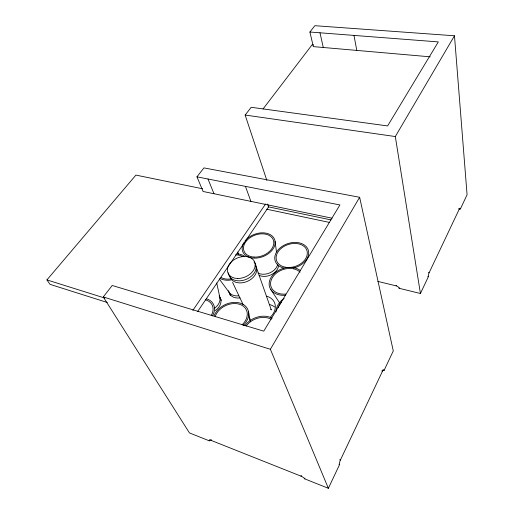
<?xml version="1.0" encoding="UTF-8"?>
<svg xmlns="http://www.w3.org/2000/svg" width="514" height="514" viewBox="0 0 514 514"><rect width="100%" height="100%" fill="white"/><g stroke="black" fill="none" stroke-linecap="round" stroke-linejoin="round"><path stroke-width="0.77" d="M196.958 176.835L339.908 204.951L263.74 331.151L112.206 285.488L103.275 296.938L189.441 432.904L209.397 440.864A3.123 0.938 31.7 0 1 211.023 440.35L300.986 476.144A3.386 1.06 29.5 0 1 304.603 478.823L328.362 488.3L339.619 464.489A3.444 1.105 -72.2 0 1 340.416 460.011L382.493 371.179A3.11 0.97 -74.7 0 1 384.086 370.395L393.281 350.933L359.639 197.28L203.929 167.898L196.958 176.835L203.094 191.478L332.07 218.193M377.822 281.396L396.14 285.861A2.846 1.548 26.6 0 1 399.108 288.277L420.426 293.5L428.393 276.648A2.801 0.816 -77.2 0 1 429.113 272.773L459.343 208.954A2.628 0.713 -78.6 0 1 460.364 208.992L467.078 194.787L454.479 35.781L314.838 25.7L309.91 32.016L313.322 46.62L430.263 56.823M304.603 478.823L304.969 478.084M399.108 288.277L399.365 287.75M300.986 476.144L301.358 475.405M396.14 285.861L396.403 285.334M328.362 488.3L270.377 349.282L359.639 197.28M420.426 293.5L395.311 136.544L454.479 35.781M211.023 440.35L211.415 439.682M209.397 440.864L210.187 439.528M197.511 311.735L268.636 206.891L267.678 204.084M192.808 310.424L265.603 203.968M263.052 108.949L312.069 44.814L313.668 44.949M266.862 180.44L245.146 115.046L251.205 107.285L387.601 125.93L438.313 41.904L309.91 32.016M107.304 302.495L50.038 284.351L46.922 279.905L135.908 175.101L202.612 188.779M245.146 115.046L395.311 136.544M459.092 208.761L460.364 208.992M458.7 208.838L459.343 208.954M268.09 206.776L330.971 219.889M266.74 209.217L329.371 222.401M428.445 272.619L429.113 272.773M427.725 276.487L428.393 276.648M382.667 369.971L384.086 370.395M381.786 370.96L382.493 371.179M103.275 296.938L270.377 349.282M46.922 279.905L104.895 298.101M339.67 459.734L340.416 460.011M338.874 464.206L339.619 464.489M219.221 278.903L228.916 292.08M270.891 289.678L279.809 303.196M270.82 309.229L271.283 309.968L256.345 267.37M232.585 282.359L243.193 304.789M249.014 317.087L249.958 319.329L249.72 318.487M207.997 179.007L213.978 193.733M237.661 252.04L238.567 254.269M245.448 186.37L250.883 201.372M319.991 32.793L323.261 47.487M216.722 283.002L219.934 297.767M353.979 35.415L356.787 50.411M248.551 311.953L250.228 321.199M275.099 241.432L276.455 251.854M255.15 265.153A13.981 10.017 -22.6 0 1 247.619 281.248A13.981 10.017 -22.6 0 1 229.983 276.506M254.044 262.018A14.398 10.28 -22.5 0 1 246.296 279.327A14.398 10.28 -22.5 0 1 228.415 272.793M269.85 304.622A17.193 13.126 -23.3 0 1 274.637 307.025M266.567 296.192A17.418 13.146 -23.1 0 1 270.46 317.054M219.921 298.274A12.587 9.156 -26.5 0 1 221.405 300.42M219.215 296.449A12.625 9.156 -26.4 0 1 215.257 310.552M230.356 295.486A12.439 9.091 -23.5 0 1 229.822 293.61M240.083 297.908A12.477 9.098 -23.5 0 1 228.929 291.766M278.524 266.143A12.246 8.834 -20.7 0 1 271.135 274.804A12.246 8.834 -20.7 0 1 259.12 275.369M246.129 326.114A17.515 13.557 -24.2 0 1 271.18 319.278M244.915 325.651A19.057 14.752 -24.2 0 1 272.15 318.217M215.167 316.663A17.071 12.76 -25.7 0 1 239.344 304.204A17.071 12.76 -25.7 0 1 242.145 324.797M214.171 315.583A18.575 13.884 -25.7 0 1 240.629 303.273A18.575 13.884 -25.7 0 1 243.154 325.49M205.632 299.868A16.833 12.214 -27.7 0 1 211.241 315.596M206.371 298.775A18.318 13.287 -27.7 0 1 212.5 315.879M219.189 295.646A12.664 9.156 -26.4 0 1 214.672 308.169M231.178 278.884A15.992 11.302 -23.1 0 1 221.181 277.586M235.528 254.867A15.992 11.302 -23.1 0 1 242.923 256.717M231.127 279.963A17.399 12.291 -23.1 0 1 220.236 278.543M236.98 253.858A17.399 12.291 -23.1 0 1 244.677 256.357M238.689 295.852A12.516 9.098 -23.4 0 1 228.255 290.673M244.96 241.047A17.065 11.925 -20.5 0 1 273.14 236.98A17.065 11.925 -20.5 0 1 259.05 257.732A17.065 11.925 -20.5 0 1 243.797 242.762M277.721 264.164A12.285 8.834 -20.7 0 1 270.049 272.786A12.285 8.834 -20.7 0 1 258.002 273.088M285.771 294.047A16.596 12.304 -19.6 0 1 272.645 277.2A16.596 12.304 -19.6 0 1 300.054 272.144M285.688 295.203A18.061 13.383 -19.6 0 1 271.116 277.354A18.061 13.383 -19.6 0 1 300.478 270.692M283.741 268.045A17.399 12.516 -18.4 0 1 280.136 247.889A17.399 12.516 -18.4 0 1 307.224 247.915A17.399 12.516 -18.4 0 1 293.256 268.051M278.119 307.809A17.225 13.248 -19.9 0 1 281.434 302.309M276.012 311.934A18.742 14.411 -19.9 0 1 284.152 298.441M237.828 278.466A14.45 10.274 -22.5 0 0 254.7 262.089A14.45 10.274 -22.5 0 0 231.358 261.877A14.45 10.274 -22.5 0 0 237.828 278.466M254.083 257.077A15.683 10.961 -20.5 0 0 273.461 240.346A15.683 10.961 -20.5 0 0 248.384 238.952A15.683 10.961 -20.5 0 0 254.083 257.077M286.452 267.376A15.992 11.507 -18.4 0 0 307.07 251.044A15.992 11.507 -18.4 0 0 281.627 248.011A15.992 11.507 -18.4 0 0 286.452 267.376"/></g></svg>
